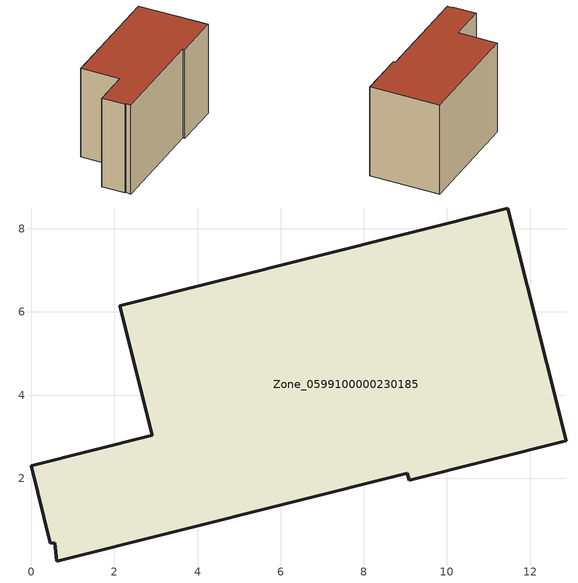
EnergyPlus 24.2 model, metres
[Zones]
Zone_0599100000230185
 floor ground (C_G): 9.05,2.12 0.61,0.01 0.56,0.45 0.46,0.43 0,2.3 2.91,3.04 2.13,6.15 11.46,8.5 12.87,2.9 9.09,1.95 z0
 wall outside (C_F): 2.91,3.04 0,2.3 0.46,0.43 0.56,0.45 0.61,0.01 9.05,2.12 9.09,1.95 12.87,2.9 11.46,8.5 2.13,6.15 2.91,3.04 z0:7.78
 roof outside (C_R): 0.61,0.01 9.05,2.12 9.09,1.95 12.87,2.9 11.46,8.5 2.13,6.15 2.91,3.04 0,2.3 0.46,0.43 0.56,0.45 z7.78
[BUILDING]
Pand.0599100000230185: North Axis=0; Terrain=City; Loads Convergence Tolerance Value=0.04; Temperature Convergence Tolerance Value=0.4; Solar Distribution=FullExterior; Maximum Number of Warmup Days=25; Minimum Number of Warmup Days=1
[Site:Location]
Rotterdam.The.Hague.AP_ZH_NLD Design_Conditions: Latitude=51.96; Longitude=4.45; Time Zone=1; Elevation=-4.5
[SITE:GROUNDTEMPERATURE:BUILDINGSURFACE]
18, 18, 18, 18, 18, 18, 18, 18, 18, 18, 18, 18
[MATERIAL] Thermal Absorptance=0.9; Solar Absorptance=0.7; Visible Absorptance=0.7
Name | Roughness | Thickness | Conductivity | Density | Specific Heat
G.TI.1975-1991 | MediumSmooth | 0.15 | 0.288461 | 540 | 1210
F.TI.1975-1991 | Rough | 0.3 | 0.230769 | 1920 | 840
R.TI.1975-1991 | MediumRough | 0.2 | 0.153846 | 1500 | 1000
[CONSTRUCTION]
C_G: G.TI.1975-1991
C_F: F.TI.1975-1991
C_R: R.TI.1975-1991
[ZONE]
Zone_0599100000230185: Type=1; Multiplier=1; Ceiling Height=Autocalculate; Volume=Autocalculate; Floor Area=autocalculate; Part of Total Floor Area=Yes
[ZONEINFILTRATION:DESIGNFLOWRATE]
Infil_Zone_0599100000230185: Zone or ZoneList or Space or SpaceList=Zone_0599100000230185; Schedule=AlwaysOn; Design Flow Rate Calculation Method=Flow/Area; Flow Rate per Floor Area=0.003; Constant Term Coefficient=1; Temperature Term Coefficient=0; Velocity Term Coefficient=0; Velocity Squared Term Coefficient=0
[HVACTEMPLATE:ZONE:IDEALLOADSAIRSYSTEM]
Zone_0599100000230185: Maximum Heating Supply Air Temperature=50; Minimum Cooling Supply Air Temperature=13; Maximum Heating Supply Air Humidity Ratio=0.0156; Minimum Cooling Supply Air Humidity Ratio=0.0077; Heating Limit=NoLimit; Cooling Limit=NoLimit; Dehumidification Control Type=ConstantSensibleHeatRatio; Cooling Sensible Heat Ratio=0.7; Dehumidification Setpoint=60; Humidification Control Type=None; Humidification Setpoint=30; Outdoor Air Method=None; Outdoor Air Flow Rate per Person=0.00944; Outdoor Air Flow Rate per Zone Floor Area=0; Outdoor Air Flow Rate per Zone=0; Demand Controlled Ventilation Type=None; Outdoor Air Economizer Type=NoEconomizer; Heat Recovery Type=None; Sensible Heat Recovery Effectiveness=0.7; Latent Heat Recovery Effectiveness=0.65
[ZONECONTROL:THERMOSTAT]
ThermostatControl_Zone_0599100000230185: Zone or ZoneList=Zone_0599100000230185; Control Type Schedule=DualSetpointControlType; Control 1=Thermostat_Zone_0599100000230185; Temperature Difference Between Cutout And Setpoint=0
[THERMOSTATSETPOINT:DUALSETPOINT]
Thermostat_Zone_0599100000230185: Heating Setpoint Temperature Schedule=HeatingSetpoint_Zone_0599100000230185; Cooling Setpoint Temperature Schedule=CoolingSetpoint_Zone_0599100000230185
[SCHEDULE:COMPACT]
HeatingSetpoint_Zone_0599100000230185: Through: 12/31, For: AllDays, Until: 24:00, 21
CoolingSetpoint_Zone_0599100000230185: Through: 12/31, For: AllDays, Until: 24:00, 24
DualSetpointControlType: Through: 12/31, For: AllDays, Until: 24:00, 4
AlwaysOn: Through: 12/31, For: AllDays, Until: 24:00, 1
